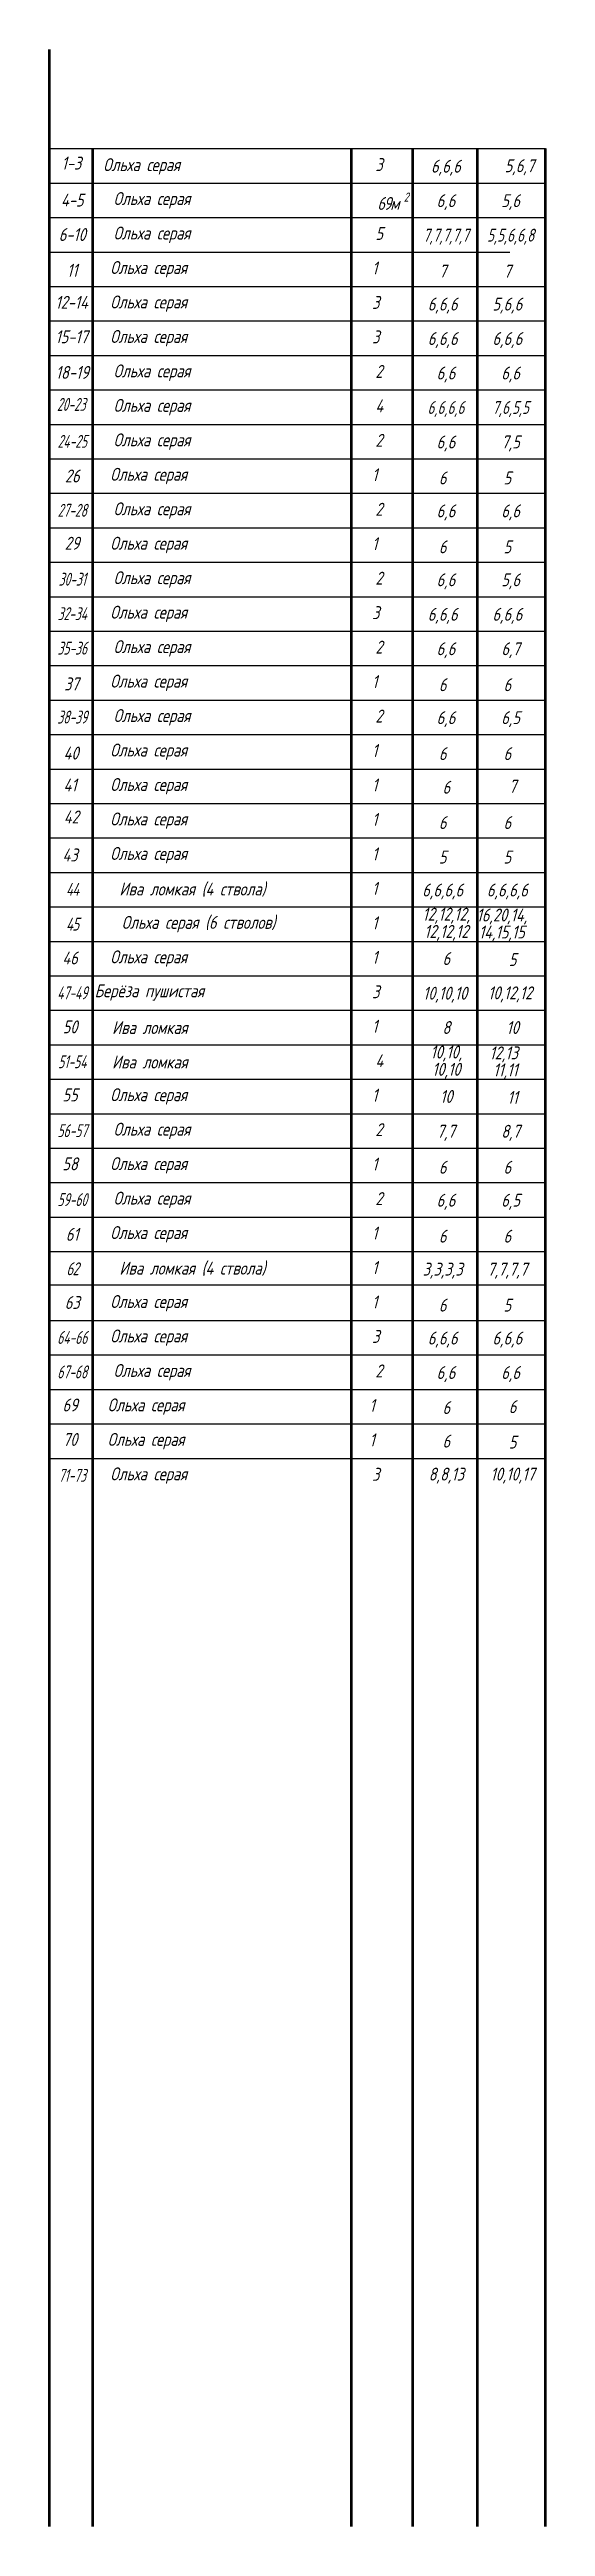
# Model space of a CAD drawing. Header units: metres. Extents: x 214285 to 225785, y 1547628 to 1605119.
import ezdxf

# ---------------------------------------------------------------- set-up
doc = ezdxf.new("R2010")
doc.units = ezdxf.units.M
for name, color, linetype, lineweight in [('Лиственные', 160, 'Continuous', 30), ('ТАБЛИЦА 50', 51, 'Continuous', 50), ('текст 300', 7, 'Continuous', 30)]:
    doc.layers.add(name, color=color, linetype=linetype, lineweight=lineweight)
doc.layers.add('ТАБЛИЦА', color=18, linetype='Continuous', true_color=0x000000)
doc.styles.add('NF_VGP_3.0', font='cs_gost2304.shx', dxfattribs={"oblique": 15, "height": 300})

msp = doc.modelspace()

# ---------------------------------------------------------------- linework, layer by layer
at = {"layer": 'ТАБЛИЦА', "color": 0, "transparency": 33554687}
for points in [[(214285, 1602819), (225785, 1602819)], [(214285, 1602019), (225785, 1602019)], [(214285, 1601219), (225785, 1601219)], [(214285, 1600419), (224959, 1600419)], [(214285, 1599619), (225785, 1599619)], [(214285, 1598819), (225785, 1598819)], [(214285, 1598019), (225785, 1598019)], [(214285, 1597219), (225785, 1597219)], [(214285, 1596419), (225785, 1596419)], [(214285, 1595619), (225785, 1595619)], [(214285, 1594819), (225785, 1594819)], [(214285, 1594019), (225785, 1594019)], [(214285, 1593219), (225785, 1593219)], [(214285, 1592419), (225785, 1592419)], [(214285, 1591619), (225785, 1591619)], [(214285, 1590819), (225785, 1590819)], [(214285, 1590019), (225785, 1590019)], [(214285, 1589219), (225785, 1589219)], [(214285, 1588419), (225785, 1588419)], [(214285, 1587619), (225785, 1587619)], [(214285, 1586819), (225785, 1586819)], [(214285, 1586019), (225785, 1586019)], [(214285, 1585219), (225785, 1585219)], [(214285, 1584419), (225785, 1584419)], [(214285, 1583619), (225785, 1583619)], [(214285, 1582819), (225785, 1582819)], [(214285, 1582019), (225785, 1582019)], [(214285, 1581219), (225785, 1581219)], [(214285, 1580419), (225785, 1580419)], [(214285, 1579619), (225785, 1579619)], [(214285, 1578819), (225785, 1578819)], [(214285, 1578019), (225785, 1578019)], [(214285, 1577219), (225785, 1577219)], [(214285, 1576450), (225785, 1576450)], [(214285, 1575619), (225785, 1575619)], [(214285, 1574819), (225785, 1574819)], [(214285, 1574019), (225785, 1574019)], [(214285, 1573219), (225785, 1573219)], [(214285, 1572419), (225785, 1572419)]]:
    msp.add_lwpolyline(points, dxfattribs=at)
at = {"layer": 'ТАБЛИЦА 50', "color": 7, "transparency": 33554687}
for points in [[(214285, 1547629), (214285, 1605119)], [(215285, 1547629), (215285, 1602819)], [(221285, 1547628), (221285, 1602819)], [(221285, 1547628), (221285, 1602819)], [(222713, 1547628), (222713, 1602819)], [(222713, 1547628), (222713, 1602430)], [(224213, 1547628), (224213, 1602819)], [(224213, 1547628), (224213, 1602819)], [(225785, 1547628), (225785, 1602819)], [(225785, 1547628), (225785, 1602819)]]:
    msp.add_lwpolyline(points, dxfattribs=at)

# ---------------------------------------------------------------- texts
at = {"layer": 'Лиственные', "color": 5, "lineweight": 30, "transparency": 33554687, "style": 'NF_VGP_3.0', "oblique": 15}
for s, p in [('3', (221842, 1602299)), ('5', (221842, 1600699)), ('1', (221766, 1599899)), ('3', (221766, 1599099)), ('3', (221766, 1598299)), ('2', (221842, 1597499)), ('4', (221842, 1596699)), ('2', (221842, 1595899)), ('1', (221766, 1595099)), ('2', (221842, 1594299)), ('1', (221766, 1593499)), ('2', (221842, 1592699)), ('3', (221766, 1591899)), ('2', (221842, 1591099)), ('1', (221766, 1590299)), ('2', (221842, 1589499)), ('1', (221766, 1588699)), ('1', (221766, 1587899)), ('1', (221766, 1587099)), ('1', (221766, 1586299)), ('1', (221766, 1585499)), ('1', (221766, 1584699)), ('1', (221766, 1583899)), ('3', (221766, 1583099)), ('1', (221766, 1582299)), ('4', (221842, 1581499)), ('1', (221766, 1580699)), ('2', (221842, 1579899)), ('1', (221766, 1579099)), ('2', (221842, 1578299)), ('1', (221766, 1577499)), ('1', (221766, 1576699)), ('1', (221766, 1575899)), ('3', (221766, 1575099)), ('2', (221842, 1574299)), ('1', (221705, 1573499)), ('1', (221705, 1572699)), ('3', (221766, 1571899))]:
    msp.add_text(s, height=300, dxfattribs=at).set_placement(p)
at = {"layer": 'Лиственные', "lineweight": 30, "transparency": 33554687, "char_height": 300, "style": 'NF_VGP_3.0'}
for s, insert, width, attachment_point in [('Ольха серая', (215531, 1602597), 20111.98, 1), ('Ольха серая', (216660, 1601619), 6349.98, 5), ('Ольха серая', (216660, 1600819), 6349.98, 5), ('Ольха серая', (216584, 1600019), 6349.98, 5), ('Ольха серая', (216584, 1599219), 6349.98, 5), ('Ольха серая', (216584, 1598419), 6349.98, 5), ('Ольха серая', (216660, 1597619), 6349.98, 5), ('Ольха серая', (216660, 1596819), 6349.98, 5), ('Ольха серая', (216660, 1596019), 6349.98, 5), ('Ольха серая', (216584, 1595219), 6349.98, 5), ('Ольха серая', (216660, 1594419), 6349.98, 5), ('Ольха серая', (216584, 1593619), 6349.98, 5), ('Ольха серая', (216660, 1592819), 6349.98, 5), ('Ольха серая', (216584, 1592019), 6349.98, 5), ('Ольха серая', (216660, 1591219), 6349.98, 5), ('Ольха серая', (216584, 1590419), 6349.98, 5), ('Ольха серая', (216660, 1589619), 6349.98, 5), ('Ольха серая', (216584, 1588819), 6349.98, 5), ('Ольха серая', (216584, 1588019), 6349.98, 5), ('Ольха серая', (216584, 1587219), 6349.98, 5), ('Ольха серая', (216584, 1586419), 6349.98, 5), ('Ива ломкая (4 ствола)', (217599, 1585619), 6349.98, 5), ('Ольха серая (6 стволов)', (217741, 1584819), 6349.98, 5), ('Ольха серая', (216584, 1584019), 6349.98, 5), ('\\pxqj;Берёза пушистая', (217198, 1583231), 3736, 5), ('Ива ломкая', (216611, 1582419), 6349.98, 5), ('Ива ломкая', (216611, 1581619), 6349.98, 5), ('Ольха серая', (216584, 1580819), 6349.98, 5), ('Ольха серая', (216660, 1580019), 6349.98, 5), ('Ольха серая', (216584, 1579219), 6349.98, 5), ('Ольха серая', (216660, 1578419), 6349.98, 5), ('Ольха серая', (216584, 1577619), 6349.98, 5), ('Ива ломкая (4 ствола)', (217599, 1576819), 6349.98, 5), ('Ольха серая', (216584, 1576019), 6349.98, 5), ('Ольха серая', (216584, 1575219), 6349.98, 5), ('Ольха серая', (216660, 1574419), 6349.98, 5), ('Ольха серая', (216523, 1573619), 6349.98, 5), ('Ольха серая', (216523, 1572819), 6349.98, 5), ('Ольха серая', (216584, 1572019), 6349.98, 5)]:
    msp.add_mtext(s, dxfattribs=dict(at, insert=insert, width=width, attachment_point=attachment_point))
at = {"layer": 'Лиственные', "color": 5, "insert": (221887, 1601799), "char_height": 300, "width": 845.63, "attachment_point": 1, "style": 'NF_VGP_3.0'}
msp.add_mtext('\\A1;{\\T0.8;\\C256;69м \\H0.7x;\\S2^ ;}', dxfattribs=at)
at = {"layer": 'текст 300', "transparency": 33554687, "style": 'NF_VGP_3.0', "oblique": 15}
for s, p in [('16,20,14,', (224189, 1584881)), ('14,15,15', (224244, 1584486)), ('12,13', (224489, 1581681)), ('11,11', (224574, 1581286))]:
    msp.add_text(s, height=300, dxfattribs=at).set_placement(p)
at = {"layer": 'текст 300', "transparency": 33554687, "char_height": 300, "style": 'NF_VGP_3.0'}
for s, insert, width, attachment_point in [('1-3', (214792, 1602483), 1427.54, 5), ('6,6,6', (223478, 1602376), 1427.54, 5), ('5,6,7', (225525, 1602572), 5000, 3), ('6,6', (223478, 1601576), 1427.54, 5), ('5,6', (224978, 1601576), 1427.54, 5), ('{\\W0.9;7,7,7,7,7}', (223478, 1600776), 1427.54, 5), ('{\\W0.9;5,5,6,6,8}', (224978, 1600776), 1427.54, 5), ('7', (223402, 1599976), 1427.54, 5), ('7', (224902, 1599976), 1427.54, 5), ('6,6,6', (223402, 1599176), 1427.54, 5), ('5,6,6', (224902, 1599176), 1427.54, 5), ('6,6,6', (223402, 1598376), 1427.54, 5), ('6,6,6', (224902, 1598376), 1427.54, 5), ('6,6', (223478, 1597576), 1427.54, 5), ('6,6', (224978, 1597576), 1427.54, 5), ('{\\W0.9;6,6,6,6}', (223478, 1596776), 5902.74, 5), ('{\\W0.9;7,6,5,5}', (224978, 1596776), 3711.29, 5), ('6,6', (223478, 1595976), 1427.54, 5), ('7,5', (224978, 1595976), 1427.54, 5), ('6', (223402, 1595176), 1427.54, 5), ('5', (224902, 1595176), 1427.54, 5), ('6,6', (223478, 1594376), 1427.54, 5), ('6,6', (224978, 1594376), 1427.54, 5), ('6', (223402, 1593576), 1427.54, 5), ('5', (224902, 1593576), 1427.54, 5), ('6,6', (223478, 1592776), 1427.54, 5), ('5,6', (224978, 1592776), 1427.54, 5), ('6,6,6', (223402, 1591976), 1427.54, 5), ('6,6,6', (224902, 1591976), 1427.54, 5), ('6,6', (223478, 1591176), 1427.54, 5), ('6,7', (224978, 1591176), 1427.54, 5), ('6', (223402, 1590376), 1427.54, 5), ('6', (224902, 1590376), 1427.54, 5), ('6,6', (223478, 1589576), 1427.54, 5), ('6,5', (224978, 1589576), 1427.54, 5), ('6', (223402, 1588776), 1427.54, 5), ('6', (224902, 1588776), 1427.54, 5), ('6', (223487, 1587997), 1500, 5), ('7', (225024, 1588019), 1572.46, 5), ('6', (223402, 1587176), 1427.54, 5), ('6', (224902, 1587176), 1427.54, 5), ('5', (223402, 1586376), 1427.54, 5), ('5', (224902, 1586376), 1427.54, 5), ('6,6,6,6', (223402, 1585576), 1427.54, 5), ('6,6,6,6', (224902, 1585576), 1427.54, 5), ('6', (223487, 1584019), 1500, 5), ('5', (225024, 1583997), 1572.46, 5), ('10,10,10', (223458, 1583181), 1427.54, 5), ('10,12,12', (224967, 1583189), 1427.54, 5), ('8', (223487, 1582419), 1500, 5), ('10', (225024, 1582419), 1572.46, 5), ('10', (223487, 1580819), 1500, 5), ('11', (225024, 1580797), 1572.46, 5), ('7,7', (223478, 1579976), 1427.54, 5), ('8,7', (224978, 1579976), 1427.54, 5), ('6', (223402, 1579176), 1427.54, 5), ('6', (224902, 1579176), 1427.54, 5), ('6,6', (223478, 1578376), 1427.54, 5), ('6,5', (224978, 1578376), 1427.54, 5), ('6', (223402, 1577576), 1427.54, 5), ('6', (224902, 1577576), 1427.54, 5), ('3,3,3,3', (223402, 1576776), 1427.54, 5), ('7,7,7,7', (224902, 1576776), 1427.54, 5), ('6', (223402, 1575976), 1427.54, 5), ('5', (224902, 1575976), 1427.54, 5), ('6,6,6', (223402, 1575176), 1427.54, 5), ('6,6,6', (224902, 1575176), 1427.54, 5), ('6,6', (223478, 1574376), 1427.54, 5), ('6,6', (224978, 1574376), 1427.54, 5), ('6', (223487, 1573597), 1500, 5), ('6', (225024, 1573619), 1572.46, 5), ('6', (223487, 1572819), 1500, 5), ('5', (225024, 1572797), 1572.46, 5), ('8,8,13', (223487, 1572019), 1500, 5), ('10,10,17', (225024, 1572019), 1572.46, 5)]:
    msp.add_mtext(s, dxfattribs=dict(at, insert=insert, width=width, attachment_point=attachment_point))
at = {"layer": 'текст 300', "color": 7, "transparency": 33554687, "char_height": 300, "attachment_point": 5, "style": 'NF_VGP_3.0'}
for s, insert, width in [('{\\C256;4-5}', (214811, 1601625), 1427.54), ('{\\C256;6-10}', (214811, 1600825), 1427.54), ('{\\C256;11}', (214810, 1599996), 1427.54), ('{\\C256;12-14}', (214796, 1599252), 1427.54), ('{\\C256;15-17}', (214796, 1598452), 1427.54), ('{\\C256;18-19}', (214811, 1597625), 1427.54), ('{\\W0.8;\\C256;20-23}', (214788, 1596883), 1427.54), ('{\\W0.8;\\C256;24-25}', (214811, 1596025), 1427.54), ('{\\C0;26}', (214811, 1595222), 1427.54), ('{\\W0.8;\\C256;27-28}', (214811, 1594425), 1427.54), ('{\\C256;29}', (214808, 1593660), 1427.54), ('{\\W0.8;\\C256;30-31}', (214811, 1592825), 1427.54), ('{\\W0.8;\\C256;32-34}', (214811, 1592025), 1427.54), ('{\\W0.8;\\C256;35-36}', (214811, 1591225), 1427.54), ('{\\C256;37}', (214793, 1590394), 1427.54), ('{\\W0.8;\\C256;38-39}', (214811, 1589625), 1427.54), ('{\\C256;40}', (214783, 1588789), 1427.54), ('{\\C256;41}', (214760, 1588048), 1427.54), ('{\\C256;42}', (214789, 1587307), 1427.54), ('{\\C256;43}', (214760, 1586424), 1427.54), ('{\\C256;46}', (214760, 1584034), 1427.54), ('{\\W0.8;\\C256;47-49}', (214811, 1583225), 1427.54), ('{\\C256;50}', (214760, 1582434), 1427.54), ('{\\W0.8;\\C256;51-54}', (214811, 1581625), 1427.54), ('{\\C0;55}', (214760, 1580855), 1427.54), ('{\\W0.8;\\C256;56-57}', (214811, 1580025), 1427.54), ('{\\C256;58}', (214760, 1579255), 1427.54), ('{\\W0.8;\\C256;59-60}', (214811, 1578425), 1427.54), ('{\\C256;61}', (214810, 1577619), 1000), ('{\\C0;63}', (214810, 1576037), 1000), ('{\\W0.8;\\C256;64-66}', (214811, 1575225), 1427.54), ('{\\W0.8;\\C256;67-68}', (214811, 1574425), 1427.54), ('{\\C256;69}', (214761, 1573658), 1427.54), ('{\\C256;70}', (214761, 1572858), 1427.54), ('{\\W0.8;\\C256;71-73}', (214811, 1572025), 1427.54)]:
    msp.add_mtext(s, dxfattribs=dict(at, insert=insert, width=width))
at = {"layer": 'текст 300', "color": 7, "transparency": 33554687, "char_height": 300, "attachment_point": 5, "line_spacing_factor": 0.8, "style": 'NF_VGP_3.0'}
for s, insert, width in [('{\\W0.9;\\T0.9;\\C256;44}', (214810, 1585627), 1000), ('{\\W0.9;\\T0.9;\\C256;45}', (214810, 1584819), 1000), ('{\\W0.9;\\T0.9;\\C256;62}', (214812, 1576820), 1004.28)]:
    msp.add_mtext(s, dxfattribs=dict(at, insert=insert, width=width))
at = {"layer": 'текст 300', "transparency": 33554687, "char_height": 300, "width": 1500, "attachment_point": 5, "line_spacing_factor": 0.8, "style": 'NF_VGP_3.0'}
for s, insert in [('12,12,12,\\P12,12,12', (223487, 1584815)), ('10,10,\\P10,10', (223487, 1581615))]:
    msp.add_mtext(s, dxfattribs=dict(at, insert=insert))

doc.saveas('drawing.dxf')
